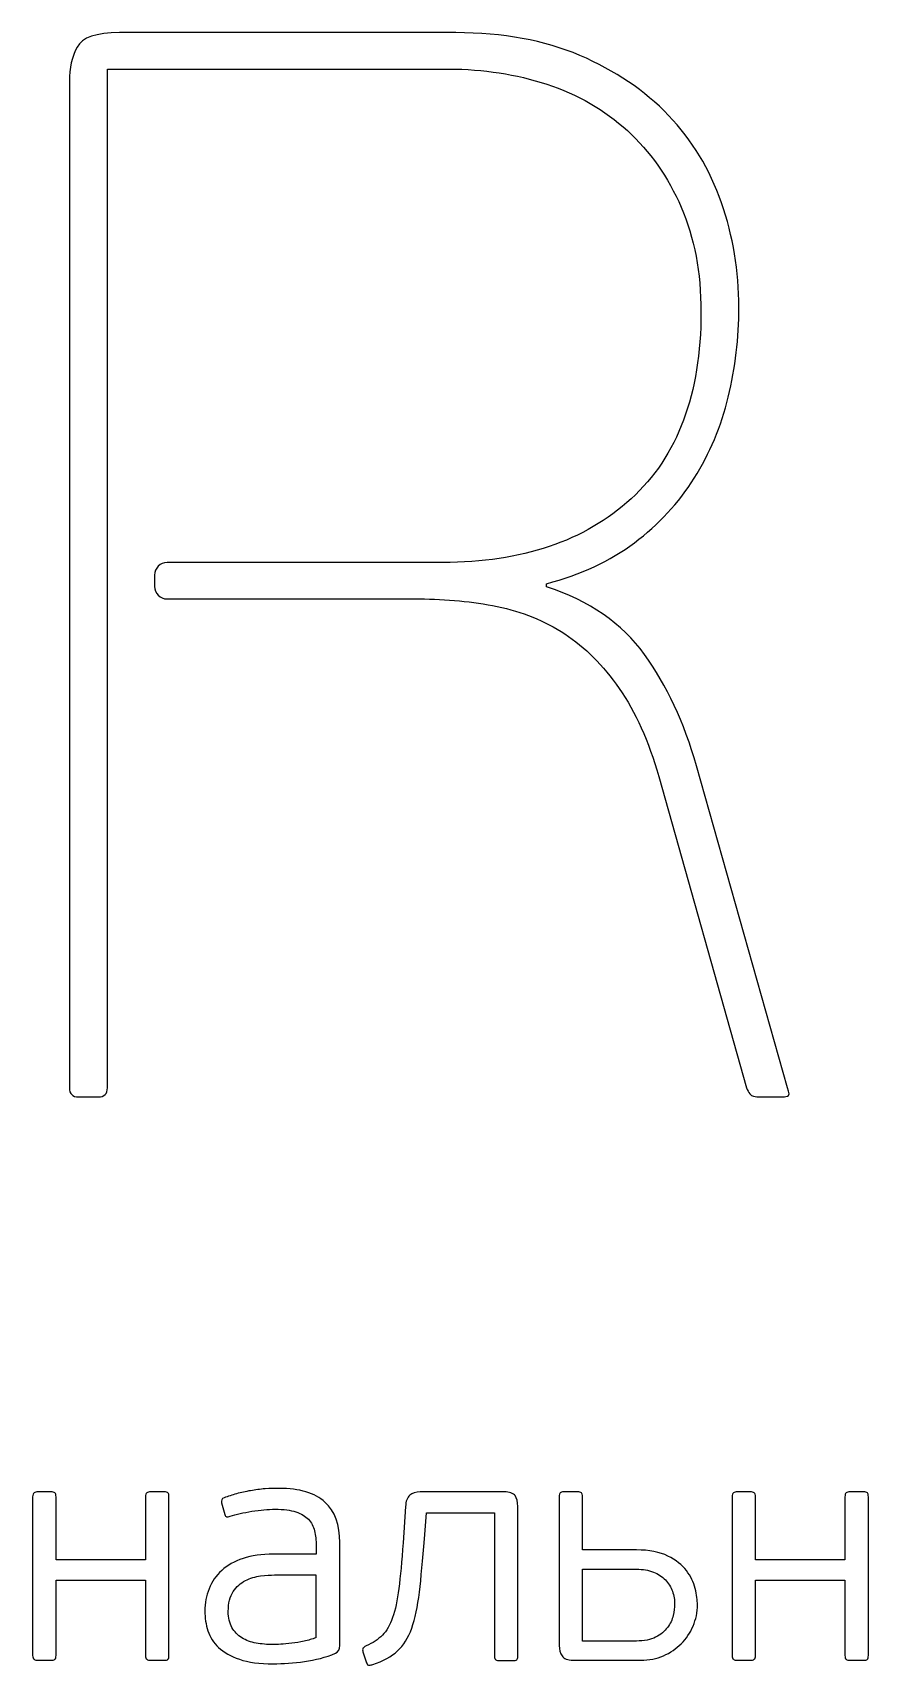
# Model space of a CAD drawing. Header units: centimetres. Extents: x -21.3 to 21.2, y -15.2 to 14.8.
# Drawn here: x 15.561 to 16.157, y -3.538 to -2.374 of the extents above; entities that cross this region are included whole.
import ezdxf

# ---------------------------------------------------------------- set-up
doc = ezdxf.new("R2010")
doc.units = ezdxf.units.CM
doc.header["$MEASUREMENT"] = 0
doc.layers.add('layer 1', color=7, linetype='Continuous')

msp = doc.modelspace()

# ---------------------------------------------------------------- linework, layer by layer
at = {"layer": 'layer 1', "color": 29}
for points, knots in [([(15.61423, -3.12645), (15.61423, -3.13079), (15.61206, -3.13295), (15.60773, -3.13295), (15.60773, -3.13295), (15.60773, -3.13295), (15.59365, -3.13295), (15.59365, -3.13295), (15.59365, -3.13295), (15.58932, -3.13295), (15.58716, -3.13079), (15.58716, -3.12645), (15.58716, -3.12645), (15.58716, -3.12645), (15.58716, -2.40857), (15.58716, -2.40857), (15.58716, -2.40857), (15.58716, -2.39918), (15.58896, -2.39106), (15.59257, -2.38421), (15.59257, -2.38421), (15.59618, -2.37735), (15.60629, -2.37392), (15.62289, -2.37392), (15.62289, -2.37392), (15.62289, -2.37392), (15.86273, -2.37392), (15.86273, -2.37392), (15.86273, -2.37392), (15.89647, -2.37392), (15.92607, -2.37933), (15.95116, -2.39016), (15.95116, -2.39016), (15.97642, -2.40099), (15.99753, -2.41524), (16.0145, -2.43293), (16.0145, -2.43293), (16.03128, -2.45062), (16.04391, -2.47137), (16.05221, -2.49519), (16.05221, -2.49519), (16.06051, -2.51901), (16.06467, -2.54392), (16.06467, -2.5699), (16.06467, -2.5699), (16.06467, -2.59156), (16.06214, -2.61285), (16.05709, -2.63379), (16.05709, -2.63379), (16.05203, -2.65472), (16.04391, -2.67403), (16.03272, -2.69172), (16.03272, -2.69172), (16.02172, -2.7094), (16.00746, -2.72474), (15.99014, -2.73773), (15.99014, -2.73773), (15.97281, -2.75073), (15.95187, -2.76047), (15.92751, -2.76697), (15.92751, -2.76697), (15.92751, -2.76697), (15.92751, -2.76913), (15.92751, -2.76913), (15.92751, -2.76913), (15.95801, -2.77924), (15.98129, -2.7953), (15.99735, -2.81732), (15.99735, -2.81732), (16.01323, -2.83934), (16.02569, -2.86586), (16.03435, -2.8969), (16.03435, -2.8969), (16.03435, -2.8969), (16.09931, -3.12645), (16.09931, -3.12645), (16.09931, -3.12645), (16.10076, -3.13006), (16.10076, -3.13205), (16.09931, -3.13241), (16.09931, -3.13241), (16.09787, -3.13277), (16.09643, -3.13295), (16.09498, -3.13295), (16.09498, -3.13295), (16.09498, -3.13295), (16.07982, -3.13295), (16.07982, -3.13295), (16.07982, -3.13295), (16.07838, -3.13295), (16.07676, -3.13277), (16.07495, -3.13241), (16.07495, -3.13241), (16.07315, -3.13205), (16.07152, -3.13006), (16.07008, -3.12645), (16.07008, -3.12645), (16.07008, -3.12645), (16.00746, -2.90448), (16.00746, -2.90448), (16.00746, -2.90448), (16.00024, -2.87922), (15.99086, -2.85828), (15.97931, -2.84168), (15.97931, -2.84168), (15.96775, -2.82508), (15.95494, -2.81208), (15.94051, -2.8027), (15.94051, -2.8027), (15.92607, -2.79332), (15.91001, -2.78682), (15.89232, -2.78321), (15.89232, -2.78321), (15.87482, -2.7796), (15.85623, -2.7778), (15.83674, -2.7778), (15.83674, -2.7778), (15.83674, -2.7778), (15.65687, -2.7778), (15.65687, -2.7778), (15.65687, -2.7778), (15.65192, -2.7778), (15.64789, -2.77376), (15.64789, -2.76882), (15.64789, -2.76882), (15.64789, -2.76882), (15.64789, -2.76079), (15.64789, -2.76079), (15.64789, -2.76079), (15.64789, -2.75584), (15.65192, -2.75181), (15.65687, -2.75181), (15.65687, -2.75181), (15.65687, -2.75181), (15.85352, -2.75181), (15.85352, -2.75181), (15.85352, -2.75181), (15.90983, -2.75181), (15.95459, -2.73665), (15.98779, -2.70633), (15.98779, -2.70633), (16.021, -2.67601), (16.03759, -2.63162), (16.03759, -2.57315), (16.03759, -2.57315), (16.03759, -2.545), (16.0329, -2.5201), (16.02352, -2.49844), (16.02352, -2.49844), (16.01414, -2.47678), (16.00132, -2.45856), (15.98508, -2.44376), (15.98508, -2.44376), (15.96884, -2.42896), (15.94971, -2.41795), (15.92769, -2.41073), (15.92769, -2.41073), (15.90568, -2.40352), (15.8824, -2.39991), (15.85785, -2.39991), (15.85785, -2.39991), (15.85785, -2.39991), (15.61423, -2.39991), (15.61423, -2.39991), (15.61423, -2.39991), (15.61423, -2.39991), (15.61423, -2.70138), (15.61423, -2.70138), (15.61423, -2.70138), (15.61423, -2.70138), (15.61423, -2.75181), (15.61423, -2.75181), (15.61423, -2.75181), (15.61423, -2.75181), (15.61423, -2.7778), (15.61423, -2.7778), (15.61423, -2.7778), (15.61423, -2.7778), (15.61423, -2.85057), (15.61423, -2.85057), (15.61423, -2.85057), (15.61423, -2.85057), (15.61423, -3.12645), (15.61423, -3.12645)], [0, 0, 0, 0, 0.0212766, 0.0212766, 0.0212766, 0.0212766, 0.0425532, 0.0425532, 0.0425532, 0.0425532, 0.0638298, 0.0638298, 0.0638298, 0.0638298, 0.0851064, 0.0851064, 0.0851064, 0.0851064, 0.106383, 0.106383, 0.106383, 0.106383, 0.1276596, 0.1276596, 0.1276596, 0.1276596, 0.1489362, 0.1489362, 0.1489362, 0.1489362, 0.1702128, 0.1702128, 0.1702128, 0.1702128, 0.1914894, 0.1914894, 0.1914894, 0.1914894, 0.212766, 0.212766, 0.212766, 0.212766, 0.2340426, 0.2340426, 0.2340426, 0.2340426, 0.2553191, 0.2553191, 0.2553191, 0.2553191, 0.2765957, 0.2765957, 0.2765957, 0.2765957, 0.2978723, 0.2978723, 0.2978723, 0.2978723, 0.3191489, 0.3191489, 0.3191489, 0.3191489, 0.3404255, 0.3404255, 0.3404255, 0.3404255, 0.3617021, 0.3617021, 0.3617021, 0.3617021, 0.3829787, 0.3829787, 0.3829787, 0.3829787, 0.4042553, 0.4042553, 0.4042553, 0.4042553, 0.4255319, 0.4255319, 0.4255319, 0.4255319, 0.4468085, 0.4468085, 0.4468085, 0.4468085, 0.4680851, 0.4680851, 0.4680851, 0.4680851, 0.4893617, 0.4893617, 0.4893617, 0.4893617, 0.5106383, 0.5106383, 0.5106383, 0.5106383, 0.5319149, 0.5319149, 0.5319149, 0.5319149, 0.5531915, 0.5531915, 0.5531915, 0.5531915, 0.5744681, 0.5744681, 0.5744681, 0.5744681, 0.5957447, 0.5957447, 0.5957447, 0.5957447, 0.6170213, 0.6170213, 0.6170213, 0.6170213, 0.6382979, 0.6382979, 0.6382979, 0.6382979, 0.6595745, 0.6595745, 0.6595745, 0.6595745, 0.6808511, 0.6808511, 0.6808511, 0.6808511, 0.7021277, 0.7021277, 0.7021277, 0.7021277, 0.7234043, 0.7234043, 0.7234043, 0.7234043, 0.7446809, 0.7446809, 0.7446809, 0.7446809, 0.7659574, 0.7659574, 0.7659574, 0.7659574, 0.787234, 0.787234, 0.787234, 0.787234, 0.8085106, 0.8085106, 0.8085106, 0.8085106, 0.8297872, 0.8297872, 0.8297872, 0.8297872, 0.8510638, 0.8510638, 0.8510638, 0.8510638, 0.8723404, 0.8723404, 0.8723404, 0.8723404, 0.893617, 0.893617, 0.893617, 0.893617, 0.9148936, 0.9148936, 0.9148936, 0.9148936, 0.9361702, 0.9361702, 0.9361702, 0.9361702, 0.9574468, 0.9574468, 0.9574468, 0.9574468, 1, 1, 1, 1]), ([(15.57763, -3.53131), (15.57763, -3.53268), (15.57732, -3.5336), (15.57671, -3.53405), (15.57671, -3.53405), (15.57614, -3.53451), (15.57522, -3.53474), (15.574, -3.53474), (15.574, -3.53474), (15.574, -3.53474), (15.56478, -3.53474), (15.56478, -3.53474), (15.56478, -3.53474), (15.56356, -3.53474), (15.56261, -3.53451), (15.56196, -3.53405), (15.56196, -3.53405), (15.56127, -3.5336), (15.56093, -3.53268), (15.56093, -3.53131), (15.56093, -3.53131), (15.56093, -3.53131), (15.56093, -3.41809), (15.56093, -3.41809), (15.56093, -3.41809), (15.56093, -3.41672), (15.56127, -3.4158), (15.56196, -3.41535), (15.56196, -3.41535), (15.56261, -3.41489), (15.56356, -3.41466), (15.56478, -3.41466), (15.56478, -3.41466), (15.56478, -3.41466), (15.574, -3.41466), (15.574, -3.41466), (15.574, -3.41466), (15.57522, -3.41466), (15.57614, -3.41489), (15.57671, -3.41535), (15.57671, -3.41535), (15.57732, -3.4158), (15.57763, -3.41672), (15.57763, -3.41809), (15.57763, -3.41809), (15.57763, -3.41809), (15.57763, -3.46315), (15.57763, -3.46315), (15.57763, -3.46315), (15.57763, -3.46315), (15.64144, -3.46315), (15.64144, -3.46315), (15.64144, -3.46315), (15.64144, -3.46315), (15.64144, -3.41809), (15.64144, -3.41809), (15.64144, -3.41809), (15.64144, -3.41672), (15.64174, -3.4158), (15.64235, -3.41535), (15.64235, -3.41535), (15.643, -3.41489), (15.64391, -3.41466), (15.64514, -3.41466), (15.64514, -3.41466), (15.64514, -3.41466), (15.65466, -3.41466), (15.65466, -3.41466), (15.65466, -3.41466), (15.65604, -3.41466), (15.65699, -3.41489), (15.65745, -3.41535), (15.65745, -3.41535), (15.65791, -3.4158), (15.65813, -3.41672), (15.65813, -3.41809), (15.65813, -3.41809), (15.65813, -3.41809), (15.65813, -3.53131), (15.65813, -3.53131), (15.65813, -3.53131), (15.65813, -3.53268), (15.65791, -3.5336), (15.65745, -3.53405), (15.65745, -3.53405), (15.65699, -3.53451), (15.65604, -3.53474), (15.65466, -3.53474), (15.65466, -3.53474), (15.65466, -3.53474), (15.64514, -3.53474), (15.64514, -3.53474), (15.64514, -3.53474), (15.64391, -3.53474), (15.643, -3.53451), (15.64235, -3.53405), (15.64235, -3.53405), (15.64174, -3.5336), (15.64144, -3.53268), (15.64144, -3.53131), (15.64144, -3.53131), (15.64144, -3.53131), (15.64144, -3.47756), (15.64144, -3.47756), (15.64144, -3.47756), (15.64144, -3.47756), (15.57763, -3.47756), (15.57763, -3.47756), (15.57763, -3.47756), (15.57763, -3.47756), (15.57763, -3.53131), (15.57763, -3.53131)], [0, 0, 0, 0, 0.0344828, 0.0344828, 0.0344828, 0.0344828, 0.0689655, 0.0689655, 0.0689655, 0.0689655, 0.1034483, 0.1034483, 0.1034483, 0.1034483, 0.137931, 0.137931, 0.137931, 0.137931, 0.1724138, 0.1724138, 0.1724138, 0.1724138, 0.2068966, 0.2068966, 0.2068966, 0.2068966, 0.2413793, 0.2413793, 0.2413793, 0.2413793, 0.2758621, 0.2758621, 0.2758621, 0.2758621, 0.3103448, 0.3103448, 0.3103448, 0.3103448, 0.3448276, 0.3448276, 0.3448276, 0.3448276, 0.3793103, 0.3793103, 0.3793103, 0.3793103, 0.4137931, 0.4137931, 0.4137931, 0.4137931, 0.4482759, 0.4482759, 0.4482759, 0.4482759, 0.4827586, 0.4827586, 0.4827586, 0.4827586, 0.5172414, 0.5172414, 0.5172414, 0.5172414, 0.5517241, 0.5517241, 0.5517241, 0.5517241, 0.5862069, 0.5862069, 0.5862069, 0.5862069, 0.6206897, 0.6206897, 0.6206897, 0.6206897, 0.6551724, 0.6551724, 0.6551724, 0.6551724, 0.6896552, 0.6896552, 0.6896552, 0.6896552, 0.7241379, 0.7241379, 0.7241379, 0.7241379, 0.7586207, 0.7586207, 0.7586207, 0.7586207, 0.7931034, 0.7931034, 0.7931034, 0.7931034, 0.8275862, 0.8275862, 0.8275862, 0.8275862, 0.862069, 0.862069, 0.862069, 0.862069, 0.8965517, 0.8965517, 0.8965517, 0.8965517, 0.9310345, 0.9310345, 0.9310345, 0.9310345, 1, 1, 1, 1]), ([(15.78004, -3.52422), (15.78004, -3.52697), (15.77897, -3.52879), (15.77684, -3.52971), (15.77684, -3.52971), (15.76998, -3.5326), (15.76266, -3.53459), (15.75488, -3.53566), (15.75488, -3.53566), (15.74711, -3.53672), (15.73964, -3.53726), (15.73247, -3.53726), (15.73247, -3.53726), (15.72271, -3.53726), (15.71471, -3.53619), (15.70845, -3.53405), (15.70845, -3.53405), (15.7022, -3.53192), (15.69724, -3.5291), (15.69359, -3.52567), (15.69359, -3.52567), (15.68993, -3.52223), (15.68737, -3.51827), (15.68592, -3.51374), (15.68592, -3.51374), (15.68447, -3.50924), (15.68375, -3.50451), (15.68375, -3.49963), (15.68375, -3.49963), (15.68375, -3.49399), (15.68474, -3.48865), (15.68672, -3.4837), (15.68672, -3.4837), (15.68871, -3.4787), (15.69172, -3.47439), (15.69576, -3.47074), (15.69576, -3.47074), (15.6998, -3.46708), (15.70487, -3.46418), (15.71097, -3.46212), (15.71097, -3.46212), (15.71707, -3.46006), (15.72431, -3.45903), (15.7327, -3.45903), (15.7327, -3.45903), (15.7327, -3.45903), (15.76312, -3.45903), (15.76312, -3.45903), (15.76312, -3.45903), (15.76312, -3.45903), (15.76312, -3.45293), (15.76312, -3.45293), (15.76312, -3.45293), (15.76312, -3.4492), (15.76273, -3.44569), (15.76198, -3.44245), (15.76198, -3.44245), (15.76121, -3.43921), (15.75976, -3.43647), (15.75763, -3.43422), (15.75763, -3.43422), (15.75549, -3.43197), (15.75252, -3.43022), (15.74871, -3.42892), (15.74871, -3.42892), (15.7449, -3.42766), (15.73994, -3.42701), (15.73384, -3.42701), (15.73384, -3.42701), (15.72881, -3.42701), (15.72328, -3.42751), (15.71726, -3.4285), (15.71726, -3.4285), (15.71124, -3.42949), (15.70609, -3.43067), (15.70182, -3.43204), (15.70182, -3.43204), (15.70075, -3.43235), (15.69992, -3.43247), (15.6993, -3.43239), (15.6993, -3.43239), (15.69869, -3.43231), (15.69824, -3.43174), (15.69793, -3.43067), (15.69793, -3.43067), (15.69793, -3.43067), (15.69565, -3.42236), (15.69565, -3.42236), (15.69565, -3.42236), (15.69519, -3.42065), (15.6958, -3.4195), (15.69747, -3.41889), (15.69747, -3.41889), (15.70022, -3.41779), (15.70319, -3.41684), (15.7064, -3.416), (15.7064, -3.416), (15.7096, -3.41512), (15.71291, -3.41439), (15.71634, -3.41378), (15.71634, -3.41378), (15.71977, -3.41314), (15.72324, -3.41272), (15.72675, -3.41249), (15.72675, -3.41249), (15.73026, -3.41226), (15.73354, -3.41215), (15.73659, -3.41215), (15.73659, -3.41215), (15.75138, -3.41215), (15.76232, -3.41542), (15.76941, -3.42198), (15.76941, -3.42198), (15.7765, -3.42854), (15.78004, -3.43814), (15.78004, -3.4508), (15.78004, -3.4508), (15.78004, -3.4508), (15.78004, -3.52422), (15.78004, -3.52422)], [0, 0, 0, 0, 0.0322581, 0.0322581, 0.0322581, 0.0322581, 0.0645161, 0.0645161, 0.0645161, 0.0645161, 0.0967742, 0.0967742, 0.0967742, 0.0967742, 0.1290323, 0.1290323, 0.1290323, 0.1290323, 0.1612903, 0.1612903, 0.1612903, 0.1612903, 0.1935484, 0.1935484, 0.1935484, 0.1935484, 0.2258065, 0.2258065, 0.2258065, 0.2258065, 0.2580645, 0.2580645, 0.2580645, 0.2580645, 0.2903226, 0.2903226, 0.2903226, 0.2903226, 0.3225806, 0.3225806, 0.3225806, 0.3225806, 0.3548387, 0.3548387, 0.3548387, 0.3548387, 0.3870968, 0.3870968, 0.3870968, 0.3870968, 0.4193548, 0.4193548, 0.4193548, 0.4193548, 0.4516129, 0.4516129, 0.4516129, 0.4516129, 0.483871, 0.483871, 0.483871, 0.483871, 0.516129, 0.516129, 0.516129, 0.516129, 0.5483871, 0.5483871, 0.5483871, 0.5483871, 0.5806452, 0.5806452, 0.5806452, 0.5806452, 0.6129032, 0.6129032, 0.6129032, 0.6129032, 0.6451613, 0.6451613, 0.6451613, 0.6451613, 0.6774194, 0.6774194, 0.6774194, 0.6774194, 0.7096774, 0.7096774, 0.7096774, 0.7096774, 0.7419355, 0.7419355, 0.7419355, 0.7419355, 0.7741935, 0.7741935, 0.7741935, 0.7741935, 0.8064516, 0.8064516, 0.8064516, 0.8064516, 0.8387097, 0.8387097, 0.8387097, 0.8387097, 0.8709677, 0.8709677, 0.8709677, 0.8709677, 0.9032258, 0.9032258, 0.9032258, 0.9032258, 0.9354839, 0.9354839, 0.9354839, 0.9354839, 1, 1, 1, 1]), ([(15.82693, -3.42511), (15.82708, -3.42141), (15.82807, -3.41874), (15.8299, -3.4171), (15.8299, -3.4171), (15.83177, -3.41546), (15.83421, -3.41466), (15.83726, -3.41466), (15.83726, -3.41466), (15.83726, -3.41466), (15.89711, -3.41466), (15.89711, -3.41466), (15.89711, -3.41466), (15.90111, -3.41466), (15.90374, -3.41554), (15.90504, -3.41733), (15.90504, -3.41733), (15.90634, -3.41912), (15.90698, -3.42172), (15.90698, -3.42511), (15.90698, -3.42511), (15.90698, -3.42511), (15.90698, -3.532), (15.90698, -3.532), (15.90698, -3.532), (15.90698, -3.53321), (15.90672, -3.53402), (15.90618, -3.5344), (15.90618, -3.5344), (15.90565, -3.53478), (15.90466, -3.53497), (15.90328, -3.53497), (15.90328, -3.53497), (15.90328, -3.53497), (15.89398, -3.53497), (15.89398, -3.53497), (15.89398, -3.53497), (15.89276, -3.53497), (15.89185, -3.53478), (15.8912, -3.5344), (15.8912, -3.5344), (15.89059, -3.53402), (15.89028, -3.53321), (15.89028, -3.532), (15.89028, -3.532), (15.89028, -3.532), (15.89028, -3.42953), (15.89028, -3.42953), (15.89028, -3.42953), (15.89028, -3.42953), (15.8418, -3.42953), (15.8418, -3.42953), (15.8418, -3.42953), (15.8418, -3.42953), (15.84042, -3.44805), (15.84042, -3.44805), (15.84042, -3.44805), (15.8392, -3.46315), (15.83799, -3.47584), (15.83677, -3.48614), (15.83677, -3.48614), (15.83555, -3.49643), (15.83371, -3.50501), (15.83128, -3.51187), (15.83128, -3.51187), (15.82883, -3.51873), (15.82544, -3.52414), (15.8211, -3.52811), (15.8211, -3.52811), (15.81675, -3.53207), (15.81092, -3.53527), (15.8036, -3.53771), (15.8036, -3.53771), (15.80268, -3.53802), (15.80181, -3.53821), (15.80097, -3.53829), (15.80097, -3.53829), (15.80013, -3.53836), (15.79948, -3.53779), (15.79903, -3.53657), (15.79903, -3.53657), (15.79903, -3.53657), (15.79651, -3.52879), (15.79651, -3.52879), (15.79651, -3.52879), (15.79621, -3.52757), (15.79621, -3.5267), (15.79651, -3.52616), (15.79651, -3.52616), (15.79682, -3.52563), (15.79758, -3.52506), (15.7988, -3.52445), (15.7988, -3.52445), (15.80352, -3.52246), (15.80737, -3.51995), (15.81035, -3.5169), (15.81035, -3.5169), (15.81332, -3.51385), (15.81576, -3.50966), (15.81767, -3.50432), (15.81767, -3.50432), (15.81957, -3.49898), (15.82106, -3.49204), (15.82213, -3.48351), (15.82213, -3.48351), (15.82319, -3.47497), (15.82418, -3.46414), (15.8251, -3.45103), (15.8251, -3.45103), (15.8251, -3.45103), (15.82693, -3.42511), (15.82693, -3.42511)], [0, 0, 0, 0, 0.0344828, 0.0344828, 0.0344828, 0.0344828, 0.0689655, 0.0689655, 0.0689655, 0.0689655, 0.1034483, 0.1034483, 0.1034483, 0.1034483, 0.137931, 0.137931, 0.137931, 0.137931, 0.1724138, 0.1724138, 0.1724138, 0.1724138, 0.2068966, 0.2068966, 0.2068966, 0.2068966, 0.2413793, 0.2413793, 0.2413793, 0.2413793, 0.2758621, 0.2758621, 0.2758621, 0.2758621, 0.3103448, 0.3103448, 0.3103448, 0.3103448, 0.3448276, 0.3448276, 0.3448276, 0.3448276, 0.3793103, 0.3793103, 0.3793103, 0.3793103, 0.4137931, 0.4137931, 0.4137931, 0.4137931, 0.4482759, 0.4482759, 0.4482759, 0.4482759, 0.4827586, 0.4827586, 0.4827586, 0.4827586, 0.5172414, 0.5172414, 0.5172414, 0.5172414, 0.5517241, 0.5517241, 0.5517241, 0.5517241, 0.5862069, 0.5862069, 0.5862069, 0.5862069, 0.6206897, 0.6206897, 0.6206897, 0.6206897, 0.6551724, 0.6551724, 0.6551724, 0.6551724, 0.6896552, 0.6896552, 0.6896552, 0.6896552, 0.7241379, 0.7241379, 0.7241379, 0.7241379, 0.7586207, 0.7586207, 0.7586207, 0.7586207, 0.7931034, 0.7931034, 0.7931034, 0.7931034, 0.8275862, 0.8275862, 0.8275862, 0.8275862, 0.862069, 0.862069, 0.862069, 0.862069, 0.8965517, 0.8965517, 0.8965517, 0.8965517, 0.9310345, 0.9310345, 0.9310345, 0.9310345, 1, 1, 1, 1]), ([(15.9915, -3.45606), (16.0008, -3.45606), (16.00827, -3.45751), (16.01398, -3.46041), (16.01398, -3.46041), (16.01967, -3.4633), (16.02409, -3.46677), (16.02721, -3.47081), (16.02721, -3.47081), (16.0303, -3.47485), (16.0324, -3.47912), (16.03346, -3.48362), (16.03346, -3.48362), (16.03453, -3.48812), (16.03507, -3.49197), (16.03507, -3.49517), (16.03507, -3.49517), (16.03507, -3.50051), (16.03403, -3.50558), (16.03198, -3.51038), (16.03198, -3.51038), (16.02992, -3.51518), (16.0271, -3.51938), (16.02351, -3.52296), (16.02351, -3.52296), (16.01993, -3.52654), (16.0157, -3.5294), (16.01082, -3.53154), (16.01082, -3.53154), (16.00594, -3.53367), (16.0006, -3.53474), (15.99481, -3.53474), (15.99481, -3.53474), (15.99481, -3.53474), (15.94632, -3.53474), (15.94632, -3.53474), (15.94632, -3.53474), (15.94251, -3.53474), (15.93992, -3.53371), (15.93855, -3.53165), (15.93855, -3.53165), (15.93717, -3.5296), (15.93649, -3.52712), (15.93649, -3.52422), (15.93649, -3.52422), (15.93649, -3.52422), (15.93649, -3.41809), (15.93649, -3.41809), (15.93649, -3.41809), (15.93649, -3.41672), (15.93672, -3.4158), (15.93717, -3.41535), (15.93717, -3.41535), (15.93763, -3.41489), (15.93851, -3.41466), (15.93973, -3.41466), (15.93973, -3.41466), (15.93973, -3.41466), (15.94949, -3.41466), (15.94949, -3.41466), (15.94949, -3.41466), (15.95086, -3.41466), (15.95185, -3.41489), (15.95238, -3.41535), (15.95238, -3.41535), (15.95292, -3.4158), (15.95318, -3.41672), (15.95318, -3.41809), (15.95318, -3.41809), (15.95318, -3.41809), (15.95318, -3.45606), (15.95318, -3.45606), (15.95318, -3.45606), (15.95318, -3.45606), (15.9915, -3.45606), (15.9915, -3.45606)], [0, 0, 0, 0, 0.05, 0.05, 0.05, 0.05, 0.1, 0.1, 0.1, 0.1, 0.15, 0.15, 0.15, 0.15, 0.2, 0.2, 0.2, 0.2, 0.25, 0.25, 0.25, 0.25, 0.3, 0.3, 0.3, 0.3, 0.35, 0.35, 0.35, 0.35, 0.4, 0.4, 0.4, 0.4, 0.45, 0.45, 0.45, 0.45, 0.5, 0.5, 0.5, 0.5, 0.55, 0.55, 0.55, 0.55, 0.6, 0.6, 0.6, 0.6, 0.65, 0.65, 0.65, 0.65, 0.7, 0.7, 0.7, 0.7, 0.75, 0.75, 0.75, 0.75, 0.8, 0.8, 0.8, 0.8, 0.85, 0.85, 0.85, 0.85, 0.9, 0.9, 0.9, 0.9, 1, 1, 1, 1]), ([(16.07647, -3.53131), (16.07647, -3.53268), (16.07616, -3.5336), (16.07555, -3.53405), (16.07555, -3.53405), (16.07498, -3.53451), (16.07406, -3.53474), (16.07284, -3.53474), (16.07284, -3.53474), (16.07284, -3.53474), (16.06362, -3.53474), (16.06362, -3.53474), (16.06362, -3.53474), (16.0624, -3.53474), (16.06145, -3.53451), (16.0608, -3.53405), (16.0608, -3.53405), (16.06011, -3.5336), (16.05977, -3.53268), (16.05977, -3.53131), (16.05977, -3.53131), (16.05977, -3.53131), (16.05977, -3.41809), (16.05977, -3.41809), (16.05977, -3.41809), (16.05977, -3.41672), (16.06011, -3.4158), (16.0608, -3.41535), (16.0608, -3.41535), (16.06145, -3.41489), (16.0624, -3.41466), (16.06362, -3.41466), (16.06362, -3.41466), (16.06362, -3.41466), (16.07284, -3.41466), (16.07284, -3.41466), (16.07284, -3.41466), (16.07406, -3.41466), (16.07498, -3.41489), (16.07555, -3.41535), (16.07555, -3.41535), (16.07616, -3.4158), (16.07647, -3.41672), (16.07647, -3.41809), (16.07647, -3.41809), (16.07647, -3.41809), (16.07647, -3.46315), (16.07647, -3.46315), (16.07647, -3.46315), (16.07647, -3.46315), (16.14028, -3.46315), (16.14028, -3.46315), (16.14028, -3.46315), (16.14028, -3.46315), (16.14028, -3.41809), (16.14028, -3.41809), (16.14028, -3.41809), (16.14028, -3.41672), (16.14058, -3.4158), (16.14119, -3.41535), (16.14119, -3.41535), (16.14184, -3.41489), (16.14276, -3.41466), (16.14398, -3.41466), (16.14398, -3.41466), (16.14398, -3.41466), (16.15351, -3.41466), (16.15351, -3.41466), (16.15351, -3.41466), (16.15488, -3.41466), (16.15583, -3.41489), (16.15629, -3.41535), (16.15629, -3.41535), (16.15675, -3.4158), (16.15698, -3.41672), (16.15698, -3.41809), (16.15698, -3.41809), (16.15698, -3.41809), (16.15698, -3.53131), (16.15698, -3.53131), (16.15698, -3.53131), (16.15698, -3.53268), (16.15675, -3.5336), (16.15629, -3.53405), (16.15629, -3.53405), (16.15583, -3.53451), (16.15488, -3.53474), (16.15351, -3.53474), (16.15351, -3.53474), (16.15351, -3.53474), (16.14398, -3.53474), (16.14398, -3.53474), (16.14398, -3.53474), (16.14276, -3.53474), (16.14184, -3.53451), (16.14119, -3.53405), (16.14119, -3.53405), (16.14058, -3.5336), (16.14028, -3.53268), (16.14028, -3.53131), (16.14028, -3.53131), (16.14028, -3.53131), (16.14028, -3.47756), (16.14028, -3.47756), (16.14028, -3.47756), (16.14028, -3.47756), (16.07647, -3.47756), (16.07647, -3.47756), (16.07647, -3.47756), (16.07647, -3.47756), (16.07647, -3.53131), (16.07647, -3.53131)], [0, 0, 0, 0, 0.0344828, 0.0344828, 0.0344828, 0.0344828, 0.0689655, 0.0689655, 0.0689655, 0.0689655, 0.1034483, 0.1034483, 0.1034483, 0.1034483, 0.137931, 0.137931, 0.137931, 0.137931, 0.1724138, 0.1724138, 0.1724138, 0.1724138, 0.2068966, 0.2068966, 0.2068966, 0.2068966, 0.2413793, 0.2413793, 0.2413793, 0.2413793, 0.2758621, 0.2758621, 0.2758621, 0.2758621, 0.3103448, 0.3103448, 0.3103448, 0.3103448, 0.3448276, 0.3448276, 0.3448276, 0.3448276, 0.3793103, 0.3793103, 0.3793103, 0.3793103, 0.4137931, 0.4137931, 0.4137931, 0.4137931, 0.4482759, 0.4482759, 0.4482759, 0.4482759, 0.4827586, 0.4827586, 0.4827586, 0.4827586, 0.5172414, 0.5172414, 0.5172414, 0.5172414, 0.5517241, 0.5517241, 0.5517241, 0.5517241, 0.5862069, 0.5862069, 0.5862069, 0.5862069, 0.6206897, 0.6206897, 0.6206897, 0.6206897, 0.6551724, 0.6551724, 0.6551724, 0.6551724, 0.6896552, 0.6896552, 0.6896552, 0.6896552, 0.7241379, 0.7241379, 0.7241379, 0.7241379, 0.7586207, 0.7586207, 0.7586207, 0.7586207, 0.7931034, 0.7931034, 0.7931034, 0.7931034, 0.8275862, 0.8275862, 0.8275862, 0.8275862, 0.862069, 0.862069, 0.862069, 0.862069, 0.8965517, 0.8965517, 0.8965517, 0.8965517, 0.9310345, 0.9310345, 0.9310345, 0.9310345, 1, 1, 1, 1]), ([(15.95318, -3.46978), (15.95318, -3.46978), (15.95318, -3.52102), (15.95318, -3.52102), (15.95318, -3.52102), (15.95318, -3.52102), (15.9915, -3.52102), (15.9915, -3.52102), (15.9915, -3.52102), (15.9971, -3.52102), (16.00171, -3.5201), (16.00526, -3.51827), (16.00526, -3.51827), (16.00884, -3.51644), (16.01166, -3.51416), (16.01368, -3.51141), (16.01368, -3.51141), (16.01574, -3.50867), (16.01711, -3.50581), (16.0178, -3.50283), (16.0178, -3.50283), (16.01848, -3.49986), (16.01883, -3.49723), (16.01883, -3.49494), (16.01883, -3.49494), (16.01883, -3.49174), (16.01829, -3.48861), (16.01722, -3.48557), (16.01722, -3.48557), (16.01616, -3.48251), (16.01448, -3.47981), (16.01223, -3.47745), (16.01223, -3.47745), (16.00994, -3.47508), (16.00708, -3.47321), (16.00366, -3.47184), (16.00366, -3.47184), (16.00026, -3.47047), (15.99618, -3.46978), (15.9915, -3.46978), (15.9915, -3.46978), (15.9915, -3.46978), (15.95318, -3.46978), (15.95318, -3.46978)], [0, 0, 0, 0, 0.0833333, 0.0833333, 0.0833333, 0.0833333, 0.1666667, 0.1666667, 0.1666667, 0.1666667, 0.25, 0.25, 0.25, 0.25, 0.3333333, 0.3333333, 0.3333333, 0.3333333, 0.4166667, 0.4166667, 0.4166667, 0.4166667, 0.5, 0.5, 0.5, 0.5, 0.5833333, 0.5833333, 0.5833333, 0.5833333, 0.6666667, 0.6666667, 0.6666667, 0.6666667, 0.75, 0.75, 0.75, 0.75, 0.8333333, 0.8333333, 0.8333333, 0.8333333, 1, 1, 1, 1]), ([(15.76289, -3.4739), (15.76289, -3.4739), (15.73338, -3.4739), (15.73338, -3.4739), (15.73338, -3.4739), (15.73064, -3.4739), (15.72736, -3.47413), (15.72355, -3.47459), (15.72355, -3.47459), (15.71974, -3.47505), (15.71611, -3.47615), (15.71269, -3.47794), (15.71269, -3.47794), (15.70926, -3.4797), (15.70636, -3.48229), (15.704, -3.48572), (15.704, -3.48572), (15.70163, -3.48918), (15.70045, -3.49388), (15.70045, -3.49986), (15.70045, -3.49986), (15.70045, -3.50447), (15.70132, -3.50828), (15.70308, -3.51134), (15.70308, -3.51134), (15.70483, -3.51442), (15.7072, -3.51686), (15.71017, -3.51869), (15.71017, -3.51869), (15.71314, -3.52056), (15.71654, -3.52182), (15.72035, -3.5225), (15.72035, -3.5225), (15.72416, -3.52319), (15.72812, -3.52353), (15.73224, -3.52353), (15.73224, -3.52353), (15.73361, -3.52353), (15.73548, -3.52346), (15.73784, -3.5233), (15.73784, -3.5233), (15.74021, -3.52315), (15.74284, -3.52292), (15.74574, -3.52262), (15.74574, -3.52262), (15.74863, -3.52231), (15.75157, -3.52182), (15.75454, -3.52113), (15.75454, -3.52113), (15.75751, -3.52044), (15.7603, -3.51964), (15.76289, -3.51869), (15.76289, -3.51869), (15.76289, -3.51869), (15.76289, -3.4739), (15.76289, -3.4739)], [0, 0, 0, 0, 0.0666667, 0.0666667, 0.0666667, 0.0666667, 0.1333333, 0.1333333, 0.1333333, 0.1333333, 0.2, 0.2, 0.2, 0.2, 0.2666667, 0.2666667, 0.2666667, 0.2666667, 0.3333333, 0.3333333, 0.3333333, 0.3333333, 0.4, 0.4, 0.4, 0.4, 0.4666667, 0.4666667, 0.4666667, 0.4666667, 0.5333333, 0.5333333, 0.5333333, 0.5333333, 0.6, 0.6, 0.6, 0.6, 0.6666667, 0.6666667, 0.6666667, 0.6666667, 0.7333333, 0.7333333, 0.7333333, 0.7333333, 0.8, 0.8, 0.8, 0.8, 0.8666667, 0.8666667, 0.8666667, 0.8666667, 1, 1, 1, 1])]:
    msp.add_open_spline(points, degree=3, knots=knots, dxfattribs=at)

doc.saveas('drawing.dxf')
